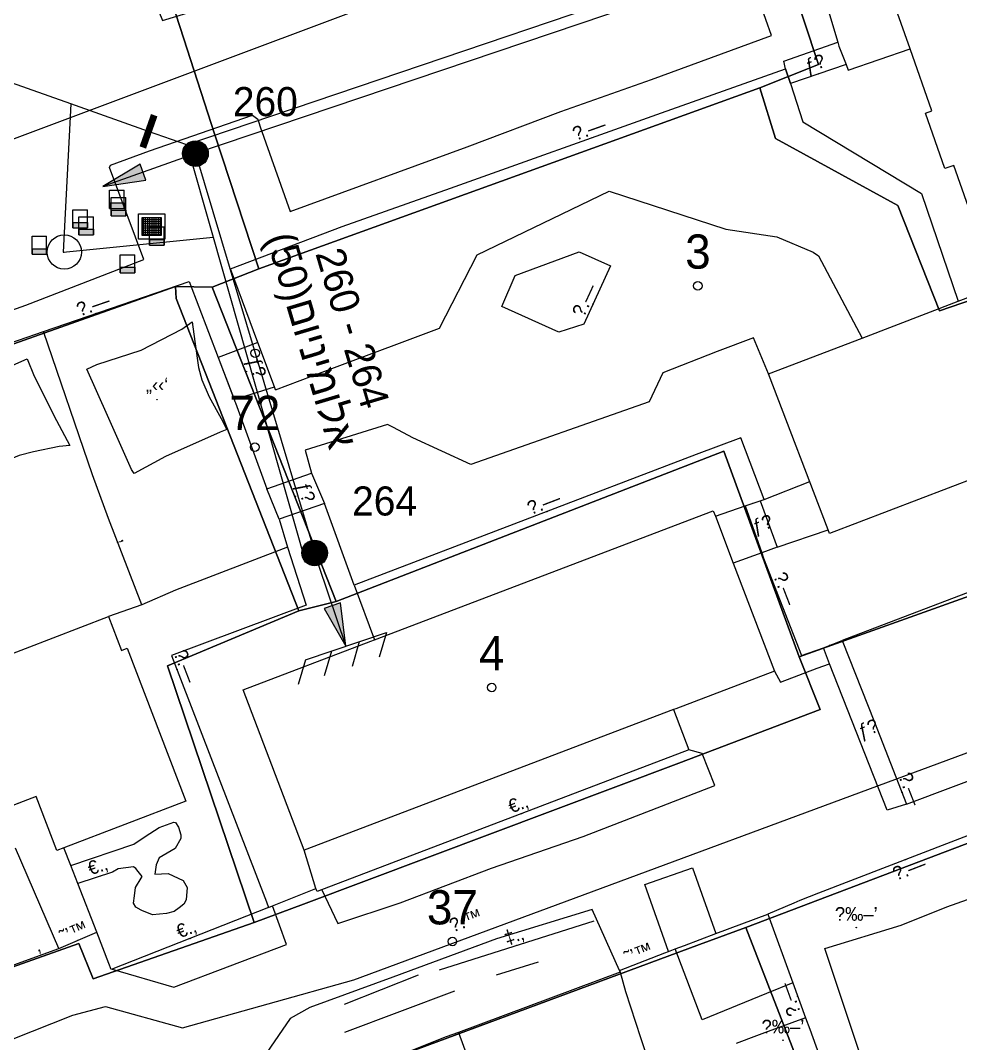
# Model space of a CAD drawing. Header units: metres. Extents: x 218299 to 220222, y 572714 to 574340.
# Drawn here: x 219519.9 to 219574.9, y 573752.5 to 573812.2 of the extents above; entities that cross this region are included whole.
import ezdxf
from ezdxf.enums import TextEntityAlignment as Align

# ---------------------------------------------------------------- set-up
doc = ezdxf.new("R2010")
doc.units = ezdxf.units.M
doc.header["$MEASUREMENT"] = 0
for name, color, linetype in [('1602', 44, 'Continuous'), ('1603', 44, 'Continuous'), ('6021', 110, 'Continuous'), ('6031', 254, 'Continuous'), ('6321', 7, 'Continuous'), ('6541', 7, 'Continuous'), ('6543', 7, 'Continuous'), ('6592', 7, 'Continuous'), ('6593', 7, 'Continuous'), ('6901', 3, 'Continuous'), ('A_POINTS', 2, 'Continuous'), ('M2200', 253, 'Continuous'), ('M2207', 253, 'Continuous'), ('M2401', 7, 'Continuous'), ('M2404', 7, 'Continuous'), ('M2407', 253, 'Continuous'), ('M2408', 253, 'Continuous'), ('M2412', 253, 'Continuous'), ('M2420', 253, 'Continuous'), ('M2601', 253, 'Continuous'), ('M2602', 253, 'Continuous'), ('M2604', 253, 'Continuous'), ('M2605', 253, 'Continuous'), ('M2612', 253, 'Continuous'), ('M2804', 253, 'Continuous'), ('M5235', 253, 'Continuous'), ('m5260', 253, 'Continuous')]:
    doc.layers.add(name, color=color, linetype=linetype)
doc.styles.add('HEBTXT', font='HEBTXT')
doc.styles.add('MAVAT_HEBTXT', font='HEBTXT')

# ---------------------------------------------------------------- blocks, each defined once
blk = doc.blocks.new('6901')
at = {"layer": 'A_POINTS'}
blk.add_circle((0, 0), 0.25, dxfattribs=at)
at = {"color": 0, "style": 'HEBTXT', "flags": 1}
blk.add_attdef('CODE', (-2.918, 6.399), '', height=1.7, dxfattribs=at)
at = {"color": 0, "style": 'HEBTXT'}
for tag, p in [('PATH', (0.169, 4.708)), ('HTCH', (0.169, 2.708))]:
    blk.add_attdef(tag, text='', height=1.7, dxfattribs=at).set_placement(p, align=Align.MIDDLE_CENTER)
blk = doc.blocks.new('6593')
at = {"color": 0, "const_width": 0.4}
blk.add_lwpolyline([(0, 1), (0, -1)], dxfattribs=at)
at = {"color": 0, "style": 'HEBTXT', "flags": 1}
for tag, p in [('POLE_NUM', (0.583, 1.177)), ('POLE_TYPE', (0.591, -1.226))]:
    blk.add_attdef(tag, p, '', height=1.7, dxfattribs=at)
blk = doc.blocks.new('6321')
at = {"color": 0, "const_width": 0.75}
blk.add_lwpolyline([(-0.375, 0, 1), (0.375, 0, 1)], format="xyb", close=True, dxfattribs=at)
at = {"color": 0}
blk.add_circle((0, 0), 0.75, dxfattribs=at)
at = {"color": 0, "style": 'HEBTXT'}
blk.add_attdef('POLE_NUM', (1.75, 1.75), '', height=1.7, dxfattribs=at)
at = {"color": 0, "style": 'HEBTXT', "flags": 1}
blk.add_attdef('MAP_TYPE', (1.734, -0.717), '', height=1.7, dxfattribs=at)
blk = doc.blocks.new('6541')
at = {"color": 0}
blk.add_lwpolyline([(0.75, -0.002), (5.75, -0.002), (3.25, 0.498), (3.25, -0.502), (5.75, -0.002)], dxfattribs=at)
blk.add_solid([(3.25, -0.502), (3.25, 0.498), (5.75, -0.002)], dxfattribs=at)
blk = doc.blocks.new('6543')
at = {"color": 0}
for p, q in [((5.75, 2.486), (6.979, 1.626)), ((5.75, 0.813), (6.979, -0.048)), ((5.75, -0.901), (6.979, -1.761)), ((5.75, -2.514), (6.979, -3.374))]:
    blk.add_line(p, q, dxfattribs=at)
for points in [[(5.75, -2.514), (5.75, 2.486)], [(0.75, -0.014), (5.75, -0.014), (3.25, 0.486), (3.25, -0.514), (5.75, -0.014)]]:
    blk.add_lwpolyline(points, dxfattribs=at)
blk.add_solid([(3.25, -0.514), (3.25, 0.486), (5.75, -0.014)], dxfattribs=at)
blk = doc.blocks.new('1603')
at = {"layer": 'A_POINTS'}
blk.add_circle((0, 0), 0.25, dxfattribs=at)
at = {"color": 0, "style": 'HEBTXT'}
blk.add_attdef('PARCEL_NUM', text='', height=2, dxfattribs=at).set_placement((0, 1), align=Align.CENTER)
at = {"color": 0, "style": 'HEBTXT', "flags": 1}
blk.add_attdef('LOT_NUM', text='', height=2, dxfattribs=at).set_placement((0, -2.5), align=Align.CENTER)
blk = doc.blocks.new('M2804')
blk.add_circle((0, 0), 0.025)
at = {"style": 'MAVAT_HEBTXT'}
blk.add_attdef('NAME', text='', height=0.8, dxfattribs=at).set_placement((0, 1.59), align=Align.MIDDLE)
blk = doc.blocks.new('5260')
h = blk.add_hatch()
h.set_pattern_fill('NET', color=256, scale=2, style=0)
h.paths.add_polyline_path([(1.17, 1.06), (-1.04, 1.06), (-1.04, -1.02), (1.17, -1.02)])
for points in [[(1.6, 1.49), (1.6, -1.45), (-1.47, -1.45), (-1.47, 1.49)], [(1.17, 1.06), (1.17, -1.02), (-1.04, -1.02), (-1.04, 1.06)]]:
    blk.add_lwpolyline(points, close=True)
at = {"style": 'HEBTXT'}
blk.add_attdef('HEIGHT', (1.94, 1.56), '', height=0.8, dxfattribs=at)
blk = doc.blocks.new('M2207')
blk.add_circle((0, 0), 0.025)
at = {"style": 'MAVAT_HEBTXT'}
blk.add_attdef('NAME', text='', height=0.8, dxfattribs=at).set_placement((0, 1.59), align=Align.MIDDLE)
blk = doc.blocks.new('M2407')
blk.add_circle((0, 0), 0.025)
at = {"style": 'MAVAT_HEBTXT'}
blk.add_attdef('NAME', text='', height=0.8, dxfattribs=at).set_placement((0, 1.59), align=Align.MIDDLE)
blk = doc.blocks.new('M2412')
blk.add_circle((0, 0), 0.025)
at = {"style": 'MAVAT_HEBTXT'}
blk.add_attdef('NAME', text='', height=0.8, dxfattribs=at).set_placement((0, 1.59), align=Align.MIDDLE)
blk = doc.blocks.new('M2601')
blk.add_circle((0, 0), 0.025)
at = {"style": 'MAVAT_HEBTXT'}
blk.add_attdef('NAME', text='', height=0.8, dxfattribs=at).set_placement((0, 1.59), align=Align.MIDDLE)
blk = doc.blocks.new('M2602')
blk.add_circle((0, 0), 0.025)
at = {"style": 'MAVAT_HEBTXT'}
blk.add_attdef('NAME', text='', height=0.8, dxfattribs=at).set_placement((0, 1.59), align=Align.MIDDLE)
blk = doc.blocks.new('M2604')
blk.add_circle((0, 0), 0.025)
at = {"style": 'MAVAT_HEBTXT'}
blk.add_attdef('NAME', text='', height=0.8, dxfattribs=at).set_placement((0, 1.59), align=Align.MIDDLE)
blk = doc.blocks.new('M2605')
blk.add_circle((0, 0), 0.025)
at = {"style": 'MAVAT_HEBTXT'}
blk.add_attdef('NAME', text='', height=0.8, dxfattribs=at).set_placement((0, 1.59), align=Align.MIDDLE)
blk = doc.blocks.new('M2612')
blk.add_circle((0, 0), 0.025)
at = {"style": 'MAVAT_HEBTXT'}
blk.add_attdef('NAME', text='', height=0.8, dxfattribs=at).set_placement((0, 1.59), align=Align.MIDDLE)
blk = doc.blocks.new('*U89')
at = {"linetype": 'Continuous'}
for p, q in [((-0.85, 0), (-0.85, -0.66)), ((0.85, 0), (0.85, -0.66))]:
    blk.add_line(p, q, dxfattribs=at)
blk.add_solid([(-0.85, 0), (-0.85, -0.66), (0.85, -0.66)], dxfattribs=at)
at = {"linetype": 'Continuous', "extrusion": (0, 0, -1)}
blk.add_solid([(0.85, 0), (-0.85, 0), (-0.85, -0.66)], dxfattribs=at)
blk = doc.blocks.new('M5235')
for points in [[(-0.85, 1.47), (0.85, 1.47)], [(-0.85, -0.66), (-0.85, 1.47)], [(0.85, -0.66), (0.85, 1.47)], [(-0.85, 0), (0.85, 0)], [(-0.85, -0.66), (0.85, -0.66)]]:
    blk.add_lwpolyline(points)
at = {"linetype": 'Continuous'}
blk.add_blockref('*U89', (0, 0), dxfattribs=at)
at = {"style": 'MAVAT_HEBTXT', "flags": 1}
for tag, p in [('MARK', (0, 2.72)), ('HEIGHT', (0, -1.92)), ('NAME', (0, -4.48))]:
    blk.add_attdef(tag, text='', height=0.8, dxfattribs=at).set_placement(p, align=Align.MIDDLE)
blk = doc.blocks.new('111')
at = {"layer": 'M2200'}
for points in [[(219580.123, 573817.816, 606.255), (219581.213, 573814.721, 606.255), (219581.761, 573814.914, 605.1), (219582.181, 573813.723, 605.1), (219581.821, 573813.596, 606.15), (219585.319, 573803.663, 606.36), (219576.295, 573800.485, 606.261), (219575.708, 573800.279, 606.255), (219574.476, 573803.775, 606.255), (219573.956, 573803.592, 604.155), (219572.815, 573806.832, 604.155), (219573.202, 573806.968, 606.255), (219571.929, 573810.582, 606.204), (219570.566, 573814.451, 606.15)], [(219563.653, 573791.602, 607.2), (219563.653, 573791.602, 607.2), (219569.117, 573793.689, 607.159), (219574.736, 573795.836, 607.116), (219577.517, 573796.898, 607.095), (219577.517, 573796.898, 607.095), (219578.778, 573793.594, 607.058), (219581.079, 573787.569, 606.99), (219567.215, 573782.274, 606.99), (219567.136, 573782.482, 606.995)], [(219532.944, 573773.125, 607.725), (219540.406, 573775.967, 607.725), (219540.626, 573776.051, 607.725), (219560.426, 573783.595, 607.725), (219560.426, 573783.595, 607.725), (219560.426, 573783.595, 607.725), (219560.549, 573783.272, 607.725), (219561.59, 573780.542, 607.725), (219563.996, 573774.226, 607.725), (219563.996, 573774.226, 607.725), (219563.996, 573774.226, 607.725), (219558.23, 573772.029, 607.703), (219558.1, 573771.98, 607.702), (219536.514, 573763.756, 607.62), (219536.514, 573763.756, 607.62), (219536.514, 573763.756, 607.62)], [(219504.012, 573760.456, 599.22), (219500.554, 573769.505, 599.43), (219501.067, 573769.701, 599.43), (219500.295, 573771.721, 598.59), (219507.015, 573774.289, 598.59), (219507.798, 573772.24, 599.325), (219508.16, 573772.379, 599.325), (219508.64, 573771.123, 599.325), (219513.273, 573772.894, 599.118), (219518.586, 573774.925, 598.88), (219525.081, 573777.408, 598.59), (219525.081, 573777.408, 598.59), (219525.836, 573775.433, 599.377), (219526.176, 573775.562, 599.377), (219529.592, 573766.626, 599.272), (219522.47, 573763.904, 599.272), (219522.064, 573763.749, 599.272), (219520.861, 573766.897, 599.377), (219518.716, 573766.077, 599.357), (219513.791, 573764.194, 599.311), (219511.535, 573763.332, 599.29)]]:
    blk.add_polyline3d(points, close=True, dxfattribs=at)
at = {"layer": 'M2207'}
for points in [[(219529.975, 573794.64, 598.17), (219530.126, 573793.494, 598.17), (219530.346, 573791.971, 598.17), (219530.538, 573791.237, 598.17), (219530.958, 573790.251, 598.17), (219531.661, 573788.983, 598.17), (219532.005, 573788.346, 598.17), (219531.607, 573788.192, 598.17), (219528.421, 573786.766, 598.17), (219526.591, 573785.765, 598.17), (219526.422, 573786.009, 598.17), (219525.015, 573789.169, 598.17), (219523.818, 573791.861, 598.275), (219524.399, 573792.15, 598.275), (219527, 573792.986, 598.065), (219529.364, 573794.2, 598.17)], [(219513.313, 573790.037, 599.167), (219516.564, 573790.917, 599.01), (219517.829, 573791.397, 599.064), (219519.489, 573792.113, 599.205), (219520.321, 573792.467, 599.272), (219520.737, 573791.457, 599.272), (219522.051, 573788.863, 599.325), (219522.815, 573787.412, 599.325), (219522.201, 573787.349, 599.22), (219520.697, 573787.044, 599.01), (219519.869, 573786.82, 598.925), (219518.268, 573786.164, 598.905), (219515.331, 573784.813, 599.01), (219515.195, 573785.353, 598.905), (219514.558, 573787.701, 598.905), (219513.506, 573789.675, 599.115)], [(219566.947, 573758.018, 600.217), (219571.398, 573759.388, 600.217), (219574.063, 573760.446, 600.217), (219577.426, 573761.631, 600.217), (219580.477, 573762.804, 600.112), (219580.55, 573762.592, 600.112), (219580.646, 573762.311, 600.112), (219581.9, 573758.586, 600.112), (219582.078, 573758.052, 600.152), (219582.42, 573757.001, 600.412), (219583.098, 573754.919, 601.122), (219583.458, 573753.86, 601.267), (219584.292, 573751.459, 601.267), (219584.41, 573751.166, 601.267), (219583.17, 573750.775, 601.214), (219581.998, 573750.406, 601.162), (219580.136, 573749.753, 601.267), (219577.854, 573748.947, 601.267), (219575.121, 573748.282, 600.322), (219570.915, 573746.816, 600.112), (219569.312, 573750.891, 600.217)]]:
    blk.add_polyline3d(points, close=True, dxfattribs=at)
at = {"layer": 'M2401'}
for points in [[(219509.848, 573791.899, 598.852), (219520.256, 573795.619, 598.852), (219527.156, 573798.28, 598.852), (219525.134, 573803.658, 598.852), (219525.198, 573803.793, 598.852), (219527.469, 573804.624, 598.852), (219533.49, 573806.712, 598.852), (219533.804, 573806.482, 598.852), (219533.952, 573806.033, 598.852), (219535.696, 573801.089, 598.852), (219546.047, 573804.858, 598.852), (219551.505, 573806.917, 598.852), (219556.809, 573808.796, 598.852), (219563.831, 573811.362, 598.852), (219562.164, 573816.067, 598.852)], [(219526.394, 573816.803, 592.209), (219528.234, 573812.241, 592.209), (219530.949, 573813.07, 592.209)]]:
    blk.add_polyline3d(points, dxfattribs=at)
at = {"layer": 'M2404'}
for points in [[(219509.848, 573791.899, 598.852), (219520.256, 573795.619, 598.852), (219527.156, 573798.28, 598.852), (219525.134, 573803.658, 598.852), (219525.198, 573803.793, 598.852), (219527.469, 573804.624, 598.852), (219533.49, 573806.712, 598.852), (219533.804, 573806.482, 598.852), (219533.952, 573806.033, 598.852), (219535.696, 573801.089, 598.852), (219546.047, 573804.858, 598.852), (219551.505, 573806.917, 598.852), (219556.809, 573808.796, 598.852), (219563.831, 573811.362, 598.852), (219562.164, 573816.067, 598.852)], [(219526.394, 573816.803, 592.209), (219528.234, 573812.241, 592.209), (219530.949, 573813.07, 592.209)]]:
    blk.add_polyline3d(points, dxfattribs=at)
at = {"layer": 'M2407'}
for points in [[(219567.769, 573810.754, 594.337), (219568.179, 573809.68, 594.337), (219568.309, 573809.342, 594.337), (219571.929, 573810.582, 594.337)], [(219534.844, 573790.668, 595.125), (219538.443, 573792.021, 595.125), (219544.433, 573794.271, 595.335), (219546.63, 573798.551, 595.335), (219554.334, 573802.272, 595.545), (219561.155, 573800.06, 595.545), (219564.146, 573799.593, 595.545), (219566.266, 573798.715, 595.545), (219566.567, 573798.502, 595.545), (219569.117, 573793.689, 595.545)], [(219563.653, 573791.602, 595.545), (219562.78, 573793.693, 595.545), (219560.641, 573792.894, 595.65), (219557.472, 573791.646, 595.65), (219556.678, 573789.964, 595.65), (219546.264, 573786.303, 595.44), (219542.86, 573787.856, 595.44), (219541.744, 573788.459, 595.44), (219541.387, 573788.637, 595.243), (219536.574, 573787.137, 595.153), (219536.938, 573785.787, 595.063)], [(219563.388, 573784.255, 595.619), (219566.061, 573785.297, 595.503)], [(219560.549, 573783.272, 596.377), (219562.29, 573783.875, 596.249)], [(219563.253, 573781.141, 596.249), (219561.59, 573780.542, 596.249)], [(219539.437, 573779.245, 595.783), (219540.626, 573776.051, 595.783)], [(219563.996, 573774.226, 596.28), (219564.357, 573773.573, 596.28), (219566.495, 573774.389, 596.372), (219567.224, 573774.654, 596.332)], [(219537.55, 573761.448, 596.01), (219538.482, 573759.473, 595.912), (219542.126, 573760.694, 595.912), (219547.465, 573762.714, 596.017), (219552.819, 573764.559, 596.122), (219560.514, 573767.549, 596.227), (219559.781, 573769.41, 596.332), (219558.999, 573769.62, 596.227)], [(219557.807, 573757.844, 596.122), (219556.414, 573761.763, 596.122), (219559.205, 573762.735, 596.122), (219559.752, 573761.187, 596.122)], [(219559.752, 573761.187, 596.122), (219560.565, 573758.883, 596.122)], [(219554.947, 573756.722, 596.017), (219553.343, 573760.294, 596.017), (219547.755, 573758.587, 595.912), (219541.698, 573756.344, 595.807), (219536.848, 573754.571, 595.702), (219535.702, 573753.929, 595.702), (219533.858, 573751.259, 595.597), (219535.245, 573747.567, 595.597), (219535.245, 573747.567, 595.597)], [(219535.478, 573758.246, 595.702), (219534.666, 573760.504, 595.837)], [(219525.299, 573756.809, 595.492), (219528.898, 573755.764, 595.492), (219535.478, 573758.246, 595.702)], [(219563.536, 573755.385, 596.122), (219559.774, 573753.847, 596.122), (219558.201, 573757.992, 596.122)], [(219565.07, 573756.012, 596.122), (219563.536, 573755.385, 596.122)], [(219565.811, 573753.972, 596.122), (219563.412, 573753.08, 596.031)], [(219562.942, 573752.905, 596.013), (219561.753, 573752.463, 595.968)], [(219563.412, 573753.08, 596.031), (219562.942, 573752.905, 596.013)]]:
    blk.add_polyline3d(points, dxfattribs=at)
at = {"layer": 'M2408'}
blk.add_polyline3d([(219578.407, 573820.796, 594.442), (219566.28, 573815.732, 594.442), (219567.703, 573810.974, 594.442), (219567.769, 573810.754, 594.442)], dxfattribs=at)
at = {"layer": 'M2412'}
for points in [[(219568.179, 573809.68, 594.442), (219564.927, 573808.559, 594.442), (219564.642, 573809.429, 594.337), (219564.553, 573809.874, 594.232), (219567.703, 573810.974, 594.232), (219567.769, 573810.754, 594.232)], [(219532.431, 573790.1, 595.012), (219534.782, 573790.833, 594.922), (219533.817, 573793.426, 593.842), (219531.497, 573792.553, 593.842)], [(219537.707, 573784.02, 595.783), (219535.056, 573783.105, 595.693), (219535.056, 573783.105, 595.693), (219534.325, 573784.883, 595.153), (219536.938, 573785.787, 595.153), (219536.938, 573785.787, 595.153)], [(219563.253, 573781.141, 596.249), (219562.29, 573783.875, 596.249), (219563.167, 573784.179, 595.724), (219564.161, 573781.461, 595.724), (219564.161, 573781.461, 595.724)], [(219567.956, 573776.023, 596.962), (219569.837, 573771.239, 596.962), (219571.717, 573766.455, 596.962), (219570.584, 573766.108, 596.332), (219567.224, 573774.654, 596.332), (219566.856, 573775.591, 596.332), (219567.956, 573776.023, 596.962)]]:
    blk.add_polyline3d(points, close=True, dxfattribs=at)
at = {"layer": 'M2420'}
for points in [[(219452.41, 573726.81), (219453.91, 573727.31), (219462.41, 573729.88), (219475.2, 573732.81), (219482.41, 573736.88), (219497.8, 573744.12), (219523, 573754.12), (219524.91, 573754.62), (219529.41, 573753.38), (219539.41, 573756.19), (219583.5, 573772.5), (219589.5, 573774.38), (219594.5, 573777.88), (219595.7, 573786.81), (219604.59, 573791.19), (219643, 573806.12), (219654.5, 573811.12), (219664.2, 573818.38), (219700.8, 573830.62), (219741.3, 573842), (219762, 573846.81)], [(219452.41, 573726.81), (219451.2, 573729.12), (219448.7, 573736.88), (219449.3, 573747.5), (219452.5, 573760.62), (219460.41, 573771.81), (219469, 573778.5), (219476.7, 573784.38), (219493.41, 573794), (219516.3, 573804.12), (219554.09, 573818.31), (219580.297, 573827.43), (219581.219, 573827.842), (219582.058, 573828.404), (219582.789, 573829.101), (219583.392, 573829.912), (219583.848, 573830.813), (219584.145, 573831.779), (219584.273, 573832.781), (219584.23, 573833.79), (219584.015, 573834.777)]]:
    blk.add_lwpolyline(points, dxfattribs=at)
at = {"layer": 'M2601'}
for points in [[(219535.539, 573781.466, 596.754), (219528.993, 573778.954, 596.482), (219527.025, 573778.101, 596.482), (219527.025, 573778.101, 596.482), (219525.09, 573783.134, 596.482), (219524.149, 573785.687, 596.482), (219521.286, 573794.067, 596.482)], [(219527.025, 573778.101, 596.49), (219525.081, 573777.408, 596.49)], [(219514.065, 573755.127, 596.647), (219516.065, 573755.817, 596.647), (219516.249, 573755.881, 596.647), (219522.172, 573758.014, 596.857), (219522.172, 573758.014, 596.857), (219519.656, 573763.884, 597.01)], [(219554.947, 573756.722, 597.322), (219554.973, 573756.628, 597.314), (219555.298, 573755.498, 597.217), (219556.179, 573752.807, 597.217)], [(219545.527, 573753.112, 597.322), (219547.559, 573747.581, 597.112), (219548.581, 573744.502, 597.112)], [(219556.179, 573752.807, 597.217), (219556.561, 573751.642, 597.217), (219557.004, 573750.328, 597.217)]]:
    blk.add_polyline3d(points, dxfattribs=at)
at = {"layer": 'M2602'}
for points in [[(219532.501, 573789.911, 595.462), (219534.325, 573784.883, 595.552), (219534.325, 573784.883, 595.552)], [(219564.161, 573781.461, 595.934), (219567.136, 573782.482, 595.934)], [(219558.1, 573771.98, 596.372), (219558.999, 573769.62, 596.372), (219558.999, 573769.62, 596.372), (219537.268, 573761.341, 596.162), (219537.199, 573761.522, 596.162)], [(219528.046, 573765.079, 595.702), (219528.899, 573765.397, 595.597), (219529.005, 573765.371, 595.594), (219529.165, 573765.115, 595.597), (219529.318, 573764.659, 595.597), (219529.306, 573764.437, 595.597), (219528.975, 573763.852, 595.597), (219528.043, 573763.313, 595.65), (219527.867, 573762.914, 595.65), (219527.794, 573762.357, 595.702), (219528.572, 573762.408, 595.65), (219529.441, 573761.999, 595.65), (219529.68, 573761.58, 595.65), (219529.618, 573760.859, 595.65), (219529.478, 573760.607, 595.65), (219529.221, 573760.39, 595.65), (219528.922, 573760.18, 595.65), (219528.475, 573760.067, 595.65), (219527.656, 573759.983, 595.65), (219527.035, 573760.246, 595.65)], [(219527.504, 573764.73, 595.702), (219528.046, 573765.079, 595.702)], [(219522.873, 573762.869, 595.702), (219526.554, 573764.105, 595.702), (219526.932, 573764.361, 595.702), (219527.504, 573764.73, 595.702)], [(219525.103, 573757.149, 595.933), (219524.393, 573758.972, 595.987), (219523.284, 573761.816, 596.072), (219522.873, 573762.869, 596.103), (219522.873, 573762.869, 596.103), (219522.47, 573763.904, 596.134)], [(219526.81, 573762.523, 595.65), (219526.678, 573762.682, 595.65), (219526.533, 573762.785, 595.65), (219525.646, 573762.671, 595.755), (219525.316, 573762.483, 595.755), (219523.284, 573761.816, 595.65)], [(219526.598, 573761.1, 595.65), (219526.667, 573761.573, 595.65), (219526.991, 573762.125, 595.65), (219527.056, 573762.227, 595.65), (219526.81, 573762.523, 595.65)], [(219527.035, 573760.246, 595.65), (219526.997, 573760.262, 595.65), (219526.685, 573760.428, 595.65), (219526.535, 573760.667, 595.65), (219526.598, 573761.1, 595.65)], [(219534.432, 573760.41, 598.171), (219534.432, 573760.41, 598.171), (219525.244, 573756.788, 597.743)], [(219558.737, 573758.194, 597.802), (219560.565, 573758.883, 597.802), (219563.611, 573760.03, 597.802)], [(219557.589, 573757.762, 597.802), (219557.807, 573757.844, 597.802), (219558.201, 573757.992, 597.802), (219558.737, 573758.194, 597.802)], [(219525.244, 573756.788, 595.922), (219525.103, 573757.149, 595.933)]]:
    blk.add_polyline3d(points, dxfattribs=at)
at = {"layer": 'M2604'}
for points in [[(219544.416, 573756.769, 597.015), (219553.472, 573759.64, 597.015)], [(219547.75, 573756.472, 597.089), (219550.212, 573757.245, 597.089)], [(219538.869, 573754.769, 596.805), (219543.188, 573756.469, 596.805)], [(219538.902, 573753.134, 596.879), (219545.325, 573755.533, 597.089)]]:
    blk.add_polyline3d(points, dxfattribs=at)
at = {"layer": 'M2605'}
for points in [[(219534.844, 573790.668, 595.125), (219534.782, 573790.833, 595.125), (219534.721, 573790.998, 595.125), (219533.817, 573793.426, 595.122), (219533.817, 573793.426, 595.122), (219532.215, 573797.731, 595.117), (219538.732, 573800.21, 595.327), (219545.061, 573802.449, 595.327), (219557.394, 573806.844, 595.537), (219564.642, 573809.429, 595.537), (219564.642, 573809.429, 595.537), (219564.927, 573808.559, 595.537), (219565.658, 573806.324, 595.537), (219572.586, 573802.136, 595.747), (219574.736, 573795.836, 595.537)], [(219548.854, 573797.338, 595.642), (219552.582, 573798.734, 595.642), (219554.425, 573797.905, 595.642), (219552.853, 573794.498, 595.537), (219551.406, 573794.034, 595.537), (219548.068, 573795.525, 595.537), (219548.854, 573797.338, 595.642)], [(219505.333, 573788.17, 595.209), (219505.848, 573788.388, 595.222), (219507.027, 573788.827, 595.298), (219509.155, 573789.551, 595.432), (219512.053, 573790.676, 595.354), (219516.875, 573792.547, 595.222), (219521.286, 573794.067, 595.222), (219521.286, 573794.067, 595.222), (219529.804, 573797.001, 595.222), (219531.497, 573792.553, 595.356), (219531.497, 573792.553, 595.356), (219532.388, 573790.213, 595.426), (219532.431, 573790.1, 595.429), (219532.474, 573789.986, 595.432), (219532.501, 573789.911, 595.432)], [(219562.29, 573783.875, 596.249), (219563.167, 573784.179, 596.184), (219563.388, 573784.255, 596.167), (219563.388, 573784.255, 596.167), (219563.388, 573784.255, 596.167), (219562.028, 573787.862, 596.062), (219559.427, 573786.884, 596.272), (219539.437, 573779.245, 595.783), (219539.437, 573779.245, 595.783), (219537.707, 573784.02, 595.783)], [(219562.29, 573783.875, 596.249), (219563.253, 573781.141, 596.249), (219563.365, 573780.822, 596.249), (219565.577, 573775.128, 596.354), (219566.856, 573775.591, 596.332)], [(219535.056, 573783.105, 595.783), (219535.539, 573781.466, 595.873), (219536.635, 573778.077, 595.873), (219528.771, 573775.138, 596.272), (219534.306, 573760.737, 596.272)], [(219583.928, 573782.809, 597.067), (219583.171, 573781.736, 597.067), (219576.386, 573779.219, 597.067), (219567.956, 573776.023, 596.962)], [(219567.956, 573776.023, 596.962), (219569.837, 573771.239, 596.962), (219571.717, 573766.455, 596.962), (219579.96, 573769.545, 596.962)], [(219576.754, 573765.175, 597.322), (219576.421, 573765.05, 597.322), (219566.579, 573761.241, 597.322)], [(219534.306, 573760.737, 596.272), (219534.432, 573760.41, 596.272), (219534.666, 573760.504, 596.281), (219537.199, 573761.522, 596.372), (219537.199, 573761.522, 596.372), (219536.514, 573763.756, 596.372)], [(219566.579, 573761.241, 597.322), (219565.475, 573760.814, 597.322), (219565.127, 573760.668, 597.277)], [(219565.127, 573760.668, 597.277), (219563.611, 573760.03, 597.08)], [(219563.611, 573760.03, 597.08), (219565.07, 573756.012, 597.08), (219565.811, 573753.972, 597.08), (219566.056, 573753.298, 597.08), (219567.115, 573750.381, 597.08)], [(219554.973, 573756.628, 596.062), (219545.527, 573753.112, 596.062), (219544.812, 573752.846, 596.062), (219537.922, 573750.108, 595.957), (219541.029, 573741.542, 596.167), (219547.33, 573724.334, 596.167), (219547.33, 573724.334, 596.167)]]:
    blk.add_polyline3d(points, dxfattribs=at)
at = {"layer": 'M2612'}
for points in [[(219522.172, 573758.014, 596.7), (219524.393, 573758.972, 596.7)], [(219554.947, 573756.722, 598.057), (219557.589, 573757.762, 598.057), (219557.589, 573757.762, 598.057), (219557.589, 573757.762, 598.057)]]:
    blk.add_polyline3d(points, dxfattribs=at)
at = {"layer": 'M2207'}
ref = blk.add_blockref('M2207', (219527.921, 573790.093), dxfattribs=dict(at, xscale=0.5, yscale=0.5, zscale=0.5))
ref.add_attrib('NAME', '„‹‹‘', dxfattribs={"layer": '0', "height": 0.8, "style": 'MAVAT_HEBTXT'}).set_placement((219527.921, 573790.889), align=Align.MIDDLE)
at = {"layer": 'M2407'}
ref = blk.add_blockref('M2407', (219546.599, 573758.159), dxfattribs=dict(at, xscale=0.5, yscale=0.5, zscale=0.5))
ref.add_attrib('NAME', '\x8e.™', dxfattribs={"layer": '0', "height": 0.8, "rotation": 20.31629, "style": 'MAVAT_HEBTXT'}).set_placement((219545.959, 573759.664), align=Align.MIDDLE)
at = {"layer": 'M2412'}
ref = blk.add_blockref('M2412', (219566.567, 573809.125), dxfattribs=dict(at, xscale=0.5, yscale=0.5, zscale=0.5))
ref.add_attrib('NAME', 'ƒ\x8e', dxfattribs={"layer": '0', "height": 0.8, "rotation": 19.01327, "style": 'MAVAT_HEBTXT'}).set_placement((219566.388, 573809.645), align=Align.MIDDLE)
ref = blk.add_blockref('M2412', (219533.142, 573791.733), dxfattribs=dict(at, xscale=0.5, yscale=0.5, zscale=0.5))
ref.add_attrib('NAME', 'ƒ\x8e', dxfattribs={"layer": '0', "height": 0.8, "rotation": 290.98527, "style": 'MAVAT_HEBTXT'}).set_placement((219533.655, 573791.93), align=Align.MIDDLE)
ref = blk.add_blockref('M2412', (219536.007, 573784.446), dxfattribs=dict(at, xscale=0.5, yscale=0.5, zscale=0.5))
ref.add_attrib('NAME', 'ƒ\x8e', dxfattribs={"layer": '0', "height": 0.8, "rotation": 290.98527, "style": 'MAVAT_HEBTXT'}).set_placement((219536.521, 573784.643), align=Align.MIDDLE)
ref = blk.add_blockref('M2412', (219562.722, 573784.025), dxfattribs=dict(at, xscale=0.5, yscale=0.5, zscale=0.5))
ref.add_attrib('NAME', 'ƒ\x8e', dxfattribs={"layer": '0', "height": 0.8, "rotation": 19.09821, "style": 'MAVAT_HEBTXT'}).set_placement((219563.317, 573782.737), align=Align.MIDDLE)
ref = blk.add_blockref('M2412', (219567.235, 573775.74), dxfattribs=dict(at, xscale=0.5, yscale=0.5, zscale=0.5))
ref.add_attrib('NAME', 'ƒ\x8e', dxfattribs={"layer": '0', "height": 0.8, "rotation": 21.46124, "style": 'MAVAT_HEBTXT'}).set_placement((219569.501, 573770.78), align=Align.MIDDLE)
at = {"layer": 'M2601'}
ref = blk.add_blockref('M2601', (219525.624, 573781.744), dxfattribs=dict(at, xscale=0.5, yscale=0.5, zscale=0.5))
ref.add_attrib('NAME', '‚', dxfattribs={"layer": '0', "height": 0.8, "rotation": 291.02313, "style": 'MAVAT_HEBTXT'}).set_placement((219526.138, 573781.942), align=Align.MIDDLE)
ref = blk.add_blockref('M2601', (219521.128, 573757.638), dxfattribs=dict(at, xscale=0.5, yscale=0.5, zscale=0.5))
ref.add_attrib('NAME', '‚', dxfattribs={"layer": '0', "height": 0.8, "rotation": 19.80831, "style": 'MAVAT_HEBTXT'}).set_placement((219520.941, 573758.155), align=Align.MIDDLE)
at = {"layer": 'M2602'}
ref = blk.add_blockref('M2602', (219549.223, 573765.895), dxfattribs=dict(at, xscale=0.5, yscale=0.5, zscale=0.5))
ref.add_attrib('NAME', '€.‚', dxfattribs={"layer": '0', "height": 0.8, "rotation": 20.85589, "style": 'MAVAT_HEBTXT'}).set_placement((219549.027, 573766.409), align=Align.MIDDLE)
ref = blk.add_blockref('M2602', (219524.625, 573762.256), dxfattribs=dict(at, xscale=0.5, yscale=0.5, zscale=0.5))
ref.add_attrib('NAME', '€.‚', dxfattribs={"layer": '0', "height": 0.8, "rotation": 18.17079, "style": 'MAVAT_HEBTXT'}).set_placement((219524.453, 573762.778), align=Align.MIDDLE)
ref = blk.add_blockref('M2602', (219529.838, 573758.599), dxfattribs=dict(at, xscale=0.5, yscale=0.5, zscale=0.5))
ref.add_attrib('NAME', '€.‚', dxfattribs={"layer": '0', "height": 0.8, "rotation": 21.51841, "style": 'MAVAT_HEBTXT'}).set_placement((219529.636, 573759.111), align=Align.MIDDLE)
at = {"layer": 'M2604'}
ref = blk.add_blockref('M2604', (219548.944, 573758.205), dxfattribs=dict(at, xscale=0.5, yscale=0.5, zscale=0.5))
ref.add_attrib('NAME', '‡.‚', dxfattribs={"layer": '0', "height": 0.8, "rotation": 17.59127, "style": 'MAVAT_HEBTXT'}).set_placement((219548.778, 573758.729), align=Align.MIDDLE)
at = {"layer": 'M2605'}
ref = blk.add_blockref('M2605', (219553.345, 573805.401), dxfattribs=dict(at, xscale=0.5, yscale=0.5, zscale=0.5))
ref.add_attrib('NAME', '\x9a.—', dxfattribs={"layer": '0', "height": 0.8, "rotation": 19.6128, "style": 'MAVAT_HEBTXT'}).set_placement((219553.16, 573805.919), align=Align.MIDDLE)
ref = blk.add_blockref('M2605', (219553.398, 573795.679), dxfattribs=dict(at, xscale=0.5, yscale=0.5, zscale=0.5))
ref.add_attrib('NAME', '\x9a.—', dxfattribs={"layer": '0', "height": 0.8, "rotation": 65.22391, "style": 'MAVAT_HEBTXT'}).set_placement((219552.898, 573795.91), align=Align.MIDDLE)
ref = blk.add_blockref('M2605', (219524.356, 573795.124), dxfattribs=dict(at, xscale=0.5, yscale=0.5, zscale=0.5))
ref.add_attrib('NAME', '\x9a.—', dxfattribs={"layer": '0', "height": 0.8, "rotation": 19.00827, "style": 'MAVAT_HEBTXT'}).set_placement((219524.176, 573795.644), align=Align.MIDDLE)
ref = blk.add_blockref('M2605', (219550.707, 573783.551), dxfattribs=dict(at, xscale=0.5, yscale=0.5, zscale=0.5))
ref.add_attrib('NAME', '\x9a.—', dxfattribs={"layer": '0', "height": 0.8, "rotation": 20.91326, "style": 'MAVAT_HEBTXT'}).set_placement((219550.51, 573784.065), align=Align.MIDDLE)
ref = blk.add_blockref('M2605', (219564.131, 573778.849), dxfattribs=dict(at, xscale=0.5, yscale=0.5, zscale=0.5))
ref.add_attrib('NAME', '\x9a.—', dxfattribs={"layer": '0', "height": 0.8, "rotation": 291.22698, "style": 'MAVAT_HEBTXT'}).set_placement((219564.644, 573779.048), align=Align.MIDDLE)
ref = blk.add_blockref('M2605', (219529.085, 573774.321), dxfattribs=dict(at, xscale=0.5, yscale=0.5, zscale=0.5))
ref.add_attrib('NAME', '\x9a.—', dxfattribs={"layer": '0', "height": 0.8, "rotation": 291.02508, "style": 'MAVAT_HEBTXT'}).set_placement((219529.598, 573774.518), align=Align.MIDDLE)
ref = blk.add_blockref('M2605', (219571.447, 573767.143), dxfattribs=dict(at, xscale=0.5, yscale=0.5, zscale=0.5))
ref.add_attrib('NAME', '\x9a.—', dxfattribs={"layer": '0', "height": 0.8, "rotation": 291.46124, "style": 'MAVAT_HEBTXT'}).set_placement((219571.959, 573767.345), align=Align.MIDDLE)
ref = blk.add_blockref('M2605', (219571.666, 573763.21), dxfattribs=dict(at, xscale=0.5, yscale=0.5, zscale=0.5))
ref.add_attrib('NAME', '\x9a.—', dxfattribs={"layer": '0', "height": 0.8, "rotation": 21.15926, "style": 'MAVAT_HEBTXT'}).set_placement((219571.864, 573762.697), align=Align.MIDDLE)
ref = blk.add_blockref('M2605', (219565.363, 573755.205), dxfattribs=dict(at, xscale=0.5, yscale=0.5, zscale=0.5))
ref.add_attrib('NAME', '\x9a.—', dxfattribs={"layer": '0', "height": 0.8, "rotation": 109.95459, "style": 'MAVAT_HEBTXT'}).set_placement((219564.846, 573755.018), align=Align.MIDDLE)
at = {"layer": 'M2612'}
ref = blk.add_blockref('M2612', (219523.282, 573758.493), dxfattribs=dict(at, xscale=0.5, yscale=0.5, zscale=0.5))
ref.add_attrib('NAME', '˜’™', dxfattribs={"layer": '0', "height": 0.8, "rotation": 23.33122, "style": 'MAVAT_HEBTXT'}).set_placement((219523.064, 573758.998), align=Align.MIDDLE)
ref = blk.add_blockref('M2612', (219556.268, 573757.242), dxfattribs=dict(at, xscale=0.5, yscale=0.5, zscale=0.5))
ref.add_attrib('NAME', '˜’™', dxfattribs={"layer": '0', "height": 0.8, "rotation": 21.48178, "style": 'MAVAT_HEBTXT'}).set_placement((219556.067, 573757.753), align=Align.MIDDLE)
at = {"layer": 'M2804'}
ref = blk.add_blockref('M2804', (219568.781, 573759.241, 607.796), dxfattribs=dict(at, xscale=0.5, yscale=0.5, zscale=0.5))
ref.add_attrib('NAME', '\x8d‰–’', dxfattribs={"layer": '0', "height": 0.8, "style": 'MAVAT_HEBTXT'}).set_placement((219568.781, 573760.037, 607.796), align=Align.MIDDLE)
ref = blk.add_blockref('M2804', (219564.495, 573752.657, 602.336), dxfattribs=dict(at, xscale=0.5, yscale=0.5, zscale=0.5))
ref.add_attrib('NAME', '\x8d‰–’', dxfattribs={"layer": '0', "height": 0.8, "style": 'MAVAT_HEBTXT'}).set_placement((219564.495, 573753.453, 602.336), align=Align.MIDDLE)
at = {"layer": 'M5235', "xscale": 0.5, "yscale": 0.5, "zscale": 0.5}
for p in [(219525.572, 573801.585, 593.55), (219525.663, 573801.166, 593.55), (219523.431, 573800.449, 593.602), (219523.778, 573800.041, 593.602), (219527.912, 573799.446, 593.707), (219521.042, 573798.91, 593.602), (219526.193, 573797.825, 593.707)]:
    blk.add_blockref('M5235', p, dxfattribs=at)
at = {"layer": 'm5260', "xscale": 0.5, "yscale": 0.5, "zscale": 0.5}
blk.add_blockref('5260', (219527.577, 573800.194, 593.707), dxfattribs=at)
blk = doc.blocks.new('6592')
at = {"color": 0}
blk.add_circle((0, 0), 1, dxfattribs=at)
at = {"color": 0, "style": 'HEBTXT'}
blk.add_attdef('BOX_NAME', (1.5, 1.5), '', height=1.7, dxfattribs=at)
at = {"color": 0, "style": 'HEBTXT', "flags": 1}
for tag, p in [('POLE_NUM', (1.47, -0.997)), ('POLE_TYPE', (1.47, -3.497))]:
    blk.add_attdef(tag, p, '', height=1.7, dxfattribs=at)

msp = doc.modelspace()

# ---------------------------------------------------------------- linework, layer by layer
at = {"layer": '1602'}
for points in [[(219564.8411, 573814.9336), (219566.5792, 573809.673), (219563.1466, 573808.301), (219533.8659, 573797.7299), (219531.3002, 573805.5613), (219529.2764, 573811.8286), (219526.6475, 573819.9286), (219557.3921, 573831.0223), (219559.6887, 573825.8269), (219573.5888, 573830.9671), (219576.7781, 573836.8621), (219578.5968, 573831.6796), (219581.7829, 573822.828), (219583.6744, 573817.2478), (219577.5265, 573819.5091)], [(219583.6744, 573817.2478), (219589.6736, 573800.9778), (219584.2554, 573798.9256), (219573.6377, 573795.2865), (219571.2028, 573801.4326), (219564.05, 573805.353), (219563.1466, 573808.301), (219566.5792, 573809.673), (219564.8411, 573814.9336), (219577.5265, 573819.5091)], [(219538.3908, 573778.2928), (219531.1494, 573796.6624), (219533.8659, 573797.7299), (219563.1466, 573808.301), (219564.05, 573805.353), (219571.2028, 573801.4326), (219573.6377, 573795.2865), (219584.2554, 573798.9256), (219587.9015, 573788.8674), (219587.5815, 573788.7138), (219581.8976, 573780.9481), (219565.448, 573775.0566), (219561.0401, 573787.0762)], [(219524.1778, 573756.2399), (219523.3385, 573758.3168), (219511.9199, 573754.2494), (219503.8504, 573751.09), (219492.1301, 573781.9914), (219495.0214, 573783.9439), (219509.152, 573789.6635), (219529.0038, 573796.7047), (219529.035, 573796.0021), (219536.1989, 573777.748), (219528.538, 573774.5298), (219533.5991, 573759.5363)], [(219536.1989, 573777.748), (219529.035, 573796.0021), (219529.0038, 573796.7047), (219531.1494, 573796.6624), (219538.3908, 573778.2928)], [(219558.4083, 573768.8475), (219536.4743, 573760.6013), (219533.5991, 573759.5363), (219528.538, 573774.5298), (219536.1989, 573777.748), (219538.3908, 573778.2928), (219561.0401, 573787.0762), (219565.448, 573775.0566), (219566.668, 573771.9864)], [(219562.3315, 573759.2341), (219595.3224, 573771.7647), (219606.8383, 573742.9301), (219591.1011, 573736.9129), (219586.4569, 573749.0505), (219569.0355, 573741.9842)], [(219591.1011, 573736.9129), (219573.4467, 573730.1677), (219547.4048, 573720.2335), (219536.6141, 573749.7263), (219559.6163, 573758.2459), (219562.3315, 573759.2341), (219569.0355, 573741.9842), (219586.4569, 573749.0505)]]:
    msp.add_lwpolyline(points, close=True, dxfattribs=at)
for points in [[(219526.6475, 573819.9286), (219529.2764, 573811.8286), (219531.3002, 573805.5613), (219533.8659, 573797.7299), (219531.1494, 573796.6624), (219529.0038, 573796.7047), (219509.152, 573789.6635)], [(219511.9199, 573754.2494), (219523.3385, 573758.3168), (219524.1778, 573756.2399), (219533.5991, 573759.5363), (219536.4743, 573760.6013), (219558.4083, 573768.8475), (219566.668, 573771.9864), (219565.448, 573775.0566), (219581.8976, 573780.9481), (219587.5815, 573788.7138), (219587.9015, 573788.8674), (219584.2554, 573798.9256), (219589.6736, 573800.9778), (219593.4139, 573791.0011), (219612.5071, 573798.3486), (219613.7982, 573789.9154), (219597.1861, 573783.798), (219611.5473, 573744.4767)], [(219606.8383, 573742.9301), (219595.3224, 573771.7647), (219562.3315, 573759.2341), (219559.6163, 573758.2459), (219536.6141, 573749.7263)]]:
    msp.add_lwpolyline(points, dxfattribs=at)
at = {"layer": '6021'}
msp.add_lwpolyline([(219631.2386, 573747.104), (219630.113, 573749.8324), (219628.4449, 573753.9266), (219613.8151, 573789.8342), (219601.0853, 573830.4068), (219568.5579, 573817.4429), (219530.1644, 573804.4662)], dxfattribs=at)
at = {"layer": '6021', "flags": 128}
msp.add_lwpolyline([(219530.1644, 573804.4662), (219537.13, 573781.13)], dxfattribs=at)
at = {"layer": '6031'}
for points in [[(219627.2722, 573754.3666), (219626.9654, 573755.1294), (219613.1016, 573789.6031), (219599.8041, 573831.0792), (219568.3345, 573818.0944), (219529.6549, 573804.9783), (219531.1892, 573799.5838), (219536.5147, 573780.8595)], [(219527.4196, 573805.7675), (219522.8846, 573807.3688), (219510.1919, 573811.8503), (219471.9893, 573790.0653), (219440.1886, 573762.5645)]]:
    msp.add_lwpolyline(points, dxfattribs=at)
at = {"layer": '6031', "flags": 128}
msp.add_lwpolyline([(219529.6549, 573804.9783), (219527.4196, 573805.7675)], dxfattribs=at)
at = {"layer": '6592'}
for points in [[(219522.8846, 573807.3688), (219522.4405, 573798.7071), (219531.1892, 573799.5838)], [(219522.8846, 573807.3688), (219522.4405, 573798.7071), (219522.4999, 573798.7131)]]:
    msp.add_lwpolyline(points, dxfattribs=at)

# ---------------------------------------------------------------- block references
msp.add_blockref('111', (0, 0))
at = {"layer": '1603'}
for p, values in [((219559.5254, 573796.7413), {'PARCEL_NUM': '3'}), ((219533.6356, 573787.3135), {'PARCEL_NUM': '72'}), ((219547.4757, 573773.2711), {'PARCEL_NUM': '4'}), ((219545.1763, 573758.425), {'PARCEL_NUM': '37'})]:
    msp.add_blockref('1603', p, dxfattribs=at).add_auto_attribs(values)
at = {"layer": '6321'}
ref = msp.add_blockref('6321', (219530.1644, 573804.4662), dxfattribs=at)
ref.add_attrib('POLE_NUM', '260', (219532.3519, 573806.6537), dxfattribs={"layer": '0', "color": 0, "height": 1.7, "style": 'HEBTXT'})
ref = msp.add_blockref('6321', (219537.13, 573781.13), dxfattribs=at)
ref.add_attrib('POLE_NUM', '264', (219539.3175, 573783.3175), dxfattribs={"layer": '0', "color": 0, "height": 1.7, "style": 'HEBTXT'})
at = {"layer": '6541', "rotation": 199.4729874099384}
msp.add_blockref('6541', (219530.1644, 573804.4662), dxfattribs=at)
at = {"layer": '6543', "rotation": 288.644550089911}
msp.add_blockref('6543', (219537.13, 573781.13), dxfattribs=at)
at = {"layer": '6592', "linetype": 'Continuous', "rotation": 5.722459099998235}
msp.add_blockref('6592', (219522.4999, 573798.7131), dxfattribs=at)
at = {"layer": '6593', "rotation": 340.553797559895}
msp.add_blockref('6593', (219527.4196, 573805.7675), dxfattribs=at)
at = {"layer": '6901'}
ref = msp.add_blockref('6901', (219533.6472, 573792.7981), dxfattribs=dict(at, rotation=286.6198))
ref.add_attrib('PATH', '260 - 264', dxfattribs={"layer": '0', "color": 0, "height": 1.7, "rotation": 286.6198, "style": 'HEBTXT'}).set_placement((219539.3467, 573794.2794), align=Align.MIDDLE_CENTER)
ref.add_attrib('HTCH', '(50)םוינימולא', dxfattribs={"layer": '0', "color": 0, "height": 1.7, "rotation": 286.6198, "style": 'HEBTXT'}).set_placement((219536.9512, 573793.5644), align=Align.MIDDLE_CENTER)

doc.saveas('drawing.dxf')
